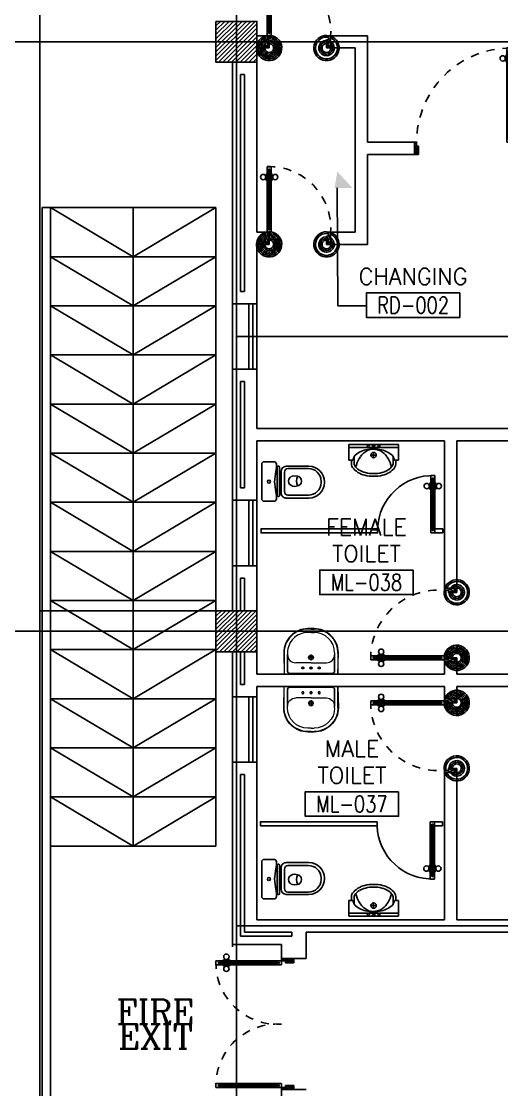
# Model space of a CAD drawing. Extents: x 417819.9 to 417911.9, y 43448 to 43539.2.
# Drawn here: x 417828.83 to 417834.69, y 43505.69 to 43518.74 of the extents above; entities that cross this region are included whole.
import ezdxf
from ezdxf.enums import TextEntityAlignment as Align

# ---------------------------------------------------------------- set-up
doc = ezdxf.new("R2010")
doc.units = 0
doc.header["$MEASUREMENT"] = 0
doc.header["$PDMODE"] = 3
doc.header["$PDSIZE"] = 0.1
doc.linetypes.add('DASHED', pattern=[0.75, 0.5, -0.25])
doc.linetypes.add('HIDDEN', pattern=[0.375, 0.25, -0.125])
doc.layers.get('0').update_dxf_attribs({"color": 11, "linetype": 'CONTINUOUS'})
doc.layers.get('DEFPOINTS').update_dxf_attribs({"color": 11, "linetype": 'CONTINUOUS'})
for name, color, linetype in [('COL', 11, 'CONTINUOUS'), ('DOOR', 11, 'CONTINUOUS'), ('FIX', 11, 'CONTINUOUS'), ('RM-BOX', 11, 'CONTINUOUS'), ('RM-NAME', 11, 'CONTINUOUS'), ('RM-NO', 11, 'CONTINUOUS'), ('SUNI-FUR', 11, 'CONTINUOUS'), ('WALL', 11, 'CONTINUOUS')]:
    doc.layers.add(name, color=color, linetype=linetype)
doc.styles.add('ROMANC', font='romanc', dxfattribs={"height": 0.1})
doc.styles.add('ROMANS', font='ROMANS.shx', dxfattribs={"width": 0.6})
doc.dimstyles.new('STANDARD in', dxfattribs={"dimtxt": 0.2, "dimasz": 0.1, "dimexe": 0.07, "dimexo": 0.05, "dimgap": 0.1, "dimtad": 1, "dimdec": 0, "dimlfac": 1000, "dimzin": 0, "dimdsep": 46, "dimtxsty": 'ROMANS', "dimblk": 'ARCHTICK', "dimcen": 0.05, "dimdle": 0.05, "dimclrd": 7, "dimclre": 7, "dimclrt": 2, "dimadec": 0, "dimazin": 0, "dimtfac": 1, "dimtdec": 0, "dimtmove": 2, "dimatfit": 3, "dimldrblk": 'ARCHTICK', "dimfxl": 0, "dimtolj": 1, "dimtzin": 0, "dimarcsym": 0})

# ---------------------------------------------------------------- blocks, each defined once
blk = doc.blocks.new('_ARCHTICK')
at = {"color": 0, "linetype": 'ByBlock', "const_width": 0.15}
blk.add_lwpolyline([(-0.5, -0.5), (0.5, 0.5)], dxfattribs=at)
blk = doc.blocks.new('*D191')
at = {"layer": 'DEFPOINTS', "color": 0}
for p in [(417821.305, 43525.944), (417831.207, 43525.944), (417831.207, 43466.624)]:
    blk.add_point(p, dxfattribs=at)
at = {"layer": 'RM-NAME', "color": 7, "lineweight": -2}
for p, q in [((417831.157, 43525.944), (417821.235, 43525.944)), ((417821.305, 43466.574), (417821.305, 43525.994)), ((417831.157, 43466.624), (417821.235, 43466.624))]:
    blk.add_line(p, q, dxfattribs=at)
at = {"layer": 'RM-NAME', "color": 7, "lineweight": -2, "xscale": 0.1, "yscale": 0.1, "zscale": 0.1}
for p, rotation in [((417821.305, 43525.944), 90), ((417821.305, 43466.624), 270)]:
    blk.add_blockref('_ARCHTICK', p, dxfattribs=dict(at, rotation=rotation))
at = {"layer": 'RM-NAME', "color": 2, "insert": (417821.105, 43496.284), "char_height": 0.2, "attachment_point": 5, "rotation": 90, "style": 'ROMANS'}
blk.add_mtext('\\A1;59320', dxfattribs=at)
blk = doc.blocks.new('A$C5C1537D1')
at = {"layer": 'DOOR', "color": 0, "linetype": 'ByBlock'}
for p, q in [((25, 900), (25, 950)), ((75, 950), (25, 950)), ((25, 950), (75, 950)), ((42, 900), (42, 920)), ((42, 920), (58, 920)), ((58, 900), (58, 920)), ((75, 900), (75, 950)), ((1525, 900), (1525, 950)), ((1525, 950), (1575, 950)), ((1575, 950), (1525, 950)), ((1542, 900), (1542, 920)), ((1558, 920), (1542, 920)), ((1558, 900), (1558, 920)), ((1575, 900), (1575, 950)), ((25, 900), (42, 900)), ((58, 900), (75, 900)), ((1509, 855), (1509, 790)), ((1518, 855), (1509, 855)), ((1518, 790), (1509, 790)), ((1518, 778), (1518, 868)), ((1525, 868), (1518, 868)), ((1518, 855), (1518, 790)), ((1542, 900), (1525, 900)), ((1575, 900), (1558, 900)), ((1575, 868), (1582, 868)), ((1582, 778), (1582, 868)), ((1582, 855), (1582, 790)), ((1582, 855), (1591, 855)), ((1582, 790), (1591, 790)), ((1591, 855), (1591, 790)), ((1525, 778), (1518, 778)), ((1575, 778), (1582, 778)), ((0, 150), (25, 150)), ((0, 0), (0, 150)), ((25, 200), (25, 150)), ((42, 200), (25, 200)), ((25, 150), (25, 100)), ((75, 150), (25, 150)), ((42, 180), (42, 200)), ((58, 180), (42, 180)), ((58, 200), (58, 180)), ((75, 200), (58, 200)), ((75, 150), (75, 200)), ((1525, 150), (1525, 200)), ((1525, 200), (1542, 200)), ((1525, 150), (1575, 150)), ((1542, 200), (1542, 180)), ((1542, 180), (1558, 180)), ((1558, 180), (1558, 200)), ((1558, 200), (1575, 200)), ((1575, 200), (1575, 150)), ((1575, 150), (1575, 100)), ((1600, 150), (1575, 150)), ((1600, 0), (1600, 150)), ((50, 0), (0, 0)), ((25, 100), (50, 100)), ((50, 100), (50, 0)), ((1575, 100), (1550, 100)), ((1550, 100), (1550, 0)), ((1550, 0), (1600, 0))]:
    blk.add_line(p, q, dxfattribs=at)
at = {"layer": 'DOOR', "linetype": 'ByBlock'}
for p, q in [((25, 200), (25, 900)), ((42, 200), (42, 900)), ((58, 200), (58, 900)), ((75, 900), (75, 200)), ((1525, 900), (1525, 200)), ((1542, 200), (1542, 900)), ((1558, 200), (1558, 900)), ((1575, 200), (1575, 900))]:
    blk.add_line(p, q, dxfattribs=at)
at = {"layer": 'DOOR', "color": 9, "linetype": 'ByBlock'}
for p, q in [((50, 0), (0, 114)), ((50, 0), (0, 40)), ((50, 0), (37, 100)), ((1550, 0), (1600, 114)), ((1550, 0), (1563, 100)), ((1550, 0), (1600, 40))]:
    blk.add_line(p, q, dxfattribs=at)
at = {"layer": 'DOOR', "color": 0, "linetype": 'ByBlock'}
for centre in [(1476, 823), (1624, 823)]:
    blk.add_circle(centre, 32.4, dxfattribs=at)
at = {"layer": 'DOOR', "linetype": 'HIDDEN', "ltscale": 0.5}
for centre, start, end in [((50, 199), 356.2751, 91.9062), ((1550, 199), 88.0938, 183.7249)]:
    blk.add_arc(centre, 752, start, end, dxfattribs=at)
at = {"layer": 'DOOR', "color": 9, "linetype": 'ByBlock'}
for centre, radius, start, end in [((50, 0), 154, 103.7142, 108.8947), ((50, 0), 134, 100.72, 111.8402), ((1550, 0), 134, 68.1598, 79.28), ((1550, 0), 154, 71.1053, 76.2858), ((50, 0), 114, 102.6226, 115.9162), ((50, 0), 94.4, 90, 121.9818), ((50, 0), 74.4, 90, 132.2236), ((50, 0), 54.4, 90, 156.7926), ((50, 0), 34.4, 90, 180), ((50, 0), 14.4, 90, 180), ((1550, 0), 94.4, 58.0182, 90), ((1550, 0), 74.4, 47.7764, 90), ((1550, 0), 54.4, 23.2074, 90), ((1550, 0), 34.4, 0, 90), ((1550, 0), 14.4, 0, 90), ((1550, 0), 114, 64.0838, 77.3774)]:
    blk.add_arc(centre, radius, start, end, dxfattribs=at)
at = {"layer": 'WALL', "linetype": 'ByBlock'}
for p, q in [((0, 150), (0, 0)), ((1600, 150), (1600, 0))]:
    blk.add_line(p, q, dxfattribs=at)
blk = doc.blocks.new('*X107')
at = {"color": 0}
for p, q in [((24139, 55110), (24630, 55601)), ((24139, 55164), (24577, 55601)), ((24139, 55217), (24524, 55601)), ((24139, 55270), (24471, 55601)), ((24139, 55323), (24418, 55601)), ((24139, 55376), (24365, 55601)), ((24139, 55429), (24312, 55601)), ((24139, 55482), (24258, 55601)), ((24139, 55535), (24205, 55601)), ((24139, 55588), (24152, 55601)), ((24183, 55101), (24639, 55557)), ((24236, 55101), (24639, 55504)), ((24289, 55101), (24639, 55451)), ((24342, 55101), (24639, 55398)), ((24395, 55101), (24639, 55345)), ((24448, 55101), (24639, 55292)), ((24501, 55101), (24639, 55239)), ((24554, 55101), (24639, 55186)), ((24607, 55101), (24639, 55133))]:
    blk.add_line(p, q, dxfattribs=at)
blk = doc.blocks.new('COL50')
at = {"layer": 'COL'}
blk.add_lwpolyline([(-250, 250), (-250, -250), (250, -250), (250, 250)], close=True, dxfattribs=at)
blk = doc.blocks.new('DOOR100')
at = {"layer": 'DOOR', "color": 7, "linetype": 'ByBlock'}
for p, q in [((-91, 1205), (-91, 1140)), ((-82, 1205), (-91, 1205)), ((-82, 1128), (-82, 1218)), ((-75, 1218), (-82, 1218)), ((-82, 1205), (-82, 1140)), ((-75, 1250), (-75, 1300)), ((-75, 1300), (-25, 1300)), ((-25, 1300), (-75, 1300)), ((-58, 1250), (-75, 1250)), ((-58, 1250), (-58, 1270)), ((-42, 1270), (-58, 1270)), ((-42, 1250), (-42, 1270)), ((-25, 1250), (-42, 1250)), ((-25, 1250), (-25, 1300)), ((-25, 1218), (-18, 1218)), ((-18, 1128), (-18, 1218)), ((-18, 1205), (-18, 1140)), ((-18, 1205), (-9, 1205)), ((-9, 1205), (-9, 1140)), ((-82, 1140), (-91, 1140)), ((-75, 1128), (-82, 1128)), ((-25, 1128), (-18, 1128)), ((-18, 1140), (-9, 1140)), ((-1200, 0), (-1200, 150)), ((-1200, 150), (-1175, 150)), ((-1200, 150), (-1200, 0)), ((-1175, 150), (-1175, 100)), ((-75, 200), (-58, 200)), ((-75, 150), (-75, 200)), ((-75, 150), (-25, 150)), ((-58, 200), (-58, 180)), ((-58, 180), (-42, 180)), ((-42, 200), (-25, 200)), ((-42, 180), (-42, 200)), ((-25, 200), (-25, 150)), ((0, 150), (-25, 150)), ((-25, 150), (-25, 100)), ((0, 0), (0, 150)), ((0, 150), (0, 0)), ((-1150, 0), (-1200, 114)), ((-1150, 0), (-1200, 40)), ((-1150, 0), (-1200, 0)), ((-1175, 100), (-1150, 100)), ((-1150, 0), (-1163, 100)), ((-1150, 100), (-1150, 0)), ((-50, 0), (0, 114)), ((-50, 100), (-50, 0)), ((-50, 0), (-37, 100)), ((-25, 100), (-50, 100)), ((-50, 0), (0, 40)), ((-50, 0), (0, 0))]:
    blk.add_line(p, q, dxfattribs=at)
at = {"layer": 'DOOR', "linetype": 'ByBlock'}
for p, q in [((-75, 1250), (-75, 200)), ((-58, 200), (-58, 1250)), ((-42, 200), (-42, 1250)), ((-25, 200), (-25, 1250))]:
    blk.add_line(p, q, dxfattribs=at)
at = {"layer": 'DOOR', "color": 7, "linetype": 'ByBlock'}
for centre in [(-124, 1173), (24, 1173)]:
    blk.add_circle(centre, 32.4, dxfattribs=at)
at = {"layer": 'DOOR', "linetype": 'HIDDEN', "ltscale": 0.5}
blk.add_arc((-25, 150), 1150, 90, 180, dxfattribs=at)
at = {"layer": 'DOOR', "color": 7, "linetype": 'ByBlock'}
for centre, radius, start, end in [((-1150, 0), 154, 103.7142, 108.8947), ((-1150, 0), 134, 100.72, 111.8402), ((-50, 0), 134, 68.1598, 79.28), ((-50, 0), 154, 71.1053, 76.2858), ((-1150, 0), 94.4, 90, 121.9818), ((-1150, 0), 74.4, 90, 132.2236), ((-1150, 0), 54.4, 90, 156.7926), ((-1150, 0), 34.4, 90, 180), ((-1150, 0), 14.4, 90, 180), ((-50, 0), 94.4, 58.0182, 90), ((-50, 0), 74.4, 47.7764, 90), ((-50, 0), 54.4, 23.2074, 90), ((-50, 0), 34.4, 0, 90), ((-50, 0), 14.4, 0, 90), ((-50, 0), 114, 64.0838, 77.3774)]:
    blk.add_arc(centre, radius, start, end, dxfattribs=at)
blk = doc.blocks.new('A$C49F1192B')
at = {"layer": 'DOOR', "color": 0, "linetype": 'ByBlock', "xscale": -1, "rotation": 270}
blk.add_blockref('DOOR100', (0, 1200), dxfattribs=at)
blk = doc.blocks.new('A$C09EF76E8')
at = {"layer": 'DOOR', "color": 0, "linetype": 'ByBlock'}
for p, q in [((777, 950), (727, 950)), ((727, 950), (777, 950)), ((727, 900), (727, 950)), ((760, 920), (744, 920)), ((744, 900), (744, 920)), ((760, 900), (760, 920)), ((777, 900), (777, 950)), ((719, 855), (710, 855)), ((710, 855), (710, 790)), ((719, 790), (710, 790)), ((727, 868), (719, 868)), ((719, 778), (719, 868)), ((719, 855), (719, 790)), ((744, 900), (727, 900)), ((777, 900), (760, 900)), ((777, 868), (784, 868)), ((784, 778), (784, 868)), ((784, 855), (793, 855)), ((784, 855), (784, 790)), ((784, 790), (793, 790)), ((793, 855), (793, 790)), ((727, 778), (719, 778)), ((777, 778), (784, 778)), ((2, 0), (2, 150)), ((2, 150), (27, 150)), ((2, 150), (2, 0)), ((27, 150), (27, 100)), ((727, 150), (727, 200)), ((727, 200), (744, 200)), ((727, 150), (777, 150)), ((744, 200), (744, 180)), ((744, 180), (760, 180)), ((760, 180), (760, 200)), ((760, 200), (777, 200)), ((777, 200), (777, 150)), ((777, 150), (777, 100)), ((802, 150), (777, 150)), ((802, 150), (802, 0)), ((27, 100), (52, 100)), ((52, 100), (52, 0)), ((777, 100), (752, 100)), ((752, 100), (752, 0)), ((52, 0), (2, 0)), ((752, 0), (802, 0))]:
    blk.add_line(p, q, dxfattribs=at)
at = {"layer": 'DOOR', "linetype": 'ByBlock'}
for p, q in [((727, 900), (727, 200)), ((744, 200), (744, 900)), ((760, 200), (760, 900)), ((777, 200), (777, 900)), ((802, 0), (802, 150))]:
    blk.add_line(p, q, dxfattribs=at)
at = {"layer": 'DOOR', "color": 9, "linetype": 'ByBlock'}
for p, q in [((52, 0), (2, 114)), ((52, 0), (2, 40)), ((52, 0), (38, 100)), ((752, 0), (802, 114)), ((752, 0), (765, 100)), ((752, 0), (802, 40))]:
    blk.add_line(p, q, dxfattribs=at)
at = {"layer": 'DOOR', "color": 0, "linetype": 'ByBlock'}
for centre in [(678, 823), (825, 823)]:
    blk.add_circle(centre, 32.4, dxfattribs=at)
at = {"layer": 'DOOR', "linetype": 'HIDDEN', "ltscale": 0.5}
blk.add_arc((752, 199), 752, 88.0938, 183.7249, dxfattribs=at)
at = {"layer": 'DOOR', "color": 9, "linetype": 'ByBlock'}
for centre, radius, start, end in [((52, 0), 154, 103.7142, 108.8947), ((52, 0), 134, 100.72, 111.8402), ((752, 0), 134, 68.1598, 79.28), ((752, 0), 154, 71.1053, 76.2858), ((52, 0), 94.4, 90, 121.9818), ((52, 0), 74.4, 90, 132.2236), ((52, 0), 54.4, 90, 156.7926), ((52, 0), 34.4, 90, 180), ((52, 0), 14.4, 90, 180), ((752, 0), 94.4, 58.0182, 90), ((752, 0), 74.4, 47.7764, 90), ((752, 0), 54.4, 23.2074, 90), ((752, 0), 34.4, 0, 90), ((752, 0), 14.4, 0, 90), ((752, 0), 114, 64.0838, 77.3774)]:
    blk.add_arc(centre, radius, start, end, dxfattribs=at)
blk = doc.blocks.new('*X108')
at = {"color": 0}
for p, q in [((24139, 62323), (24617, 62801)), ((24139, 62376), (24564, 62801)), ((24139, 62429), (24511, 62801)), ((24139, 62482), (24458, 62801)), ((24139, 62535), (24405, 62801)), ((24139, 62588), (24352, 62801)), ((24139, 62641), (24299, 62801)), ((24139, 62694), (24246, 62801)), ((24139, 62747), (24193, 62801)), ((24170, 62301), (24639, 62770)), ((24223, 62301), (24639, 62717)), ((24276, 62301), (24639, 62664)), ((24329, 62301), (24639, 62611)), ((24382, 62301), (24639, 62558)), ((24435, 62301), (24639, 62505)), ((24488, 62301), (24639, 62452)), ((24541, 62301), (24639, 62399)), ((24595, 62301), (24639, 62346))]:
    blk.add_line(p, q, dxfattribs=at)
blk = doc.blocks.new('RM1')
at = {"layer": 'RM-BOX'}
blk.add_lwpolyline([(570, -200), (-570, -200), (-570, -500), (570, -500)], close=True, dxfattribs=at)
at = {"layer": 'RM-NAME', "style": 'ROMANS'}
for tag, p in [('ROOMNAME1', (0, 324)), ('ROOMNAME2', (0, 0))]:
    blk.add_attdef(tag, text='', height=200, dxfattribs=at).set_placement(p, align=Align.MIDDLE)
at = {"layer": 'RM-NO', "style": 'ROMANS', "width": 0.8}
blk.add_attdef('ROOMNO', text='', height=200, dxfattribs=at).set_placement((0, -350), align=Align.MIDDLE)
blk = doc.blocks.new('DOOR90')
at = {"layer": 'DOOR', "color": 7, "linetype": 'ByBlock'}
for p, q in [((-150, 0), (0, 0)), ((-150, 0), (-150, -25)), ((0, -50), (-114, 0)), ((0, -50), (-40, 0)), ((0, -50), (0, 0)), ((-1000, -25), (-1050, -25)), ((-1050, -75), (-1050, -25)), ((-1050, -25), (-1050, -75)), ((-1000, -75), (-1050, -75)), ((-1000, -42), (-1020, -42)), ((-1020, -42), (-1020, -58)), ((-1000, -58), (-1020, -58)), ((-1000, -25), (-1000, -42)), ((-1000, -58), (-1000, -75)), ((-878, -18), (-968, -18)), ((-968, -25), (-968, -18)), ((-968, -75), (-968, -82)), ((-878, -82), (-968, -82)), ((-955, -9), (-890, -9)), ((-955, -18), (-955, -9)), ((-955, -18), (-890, -18)), ((-955, -82), (-890, -82)), ((-955, -82), (-955, -91)), ((-955, -91), (-890, -91)), ((-890, -18), (-890, -9)), ((-890, -82), (-890, -91)), ((-878, -25), (-878, -18)), ((-878, -75), (-878, -82)), ((-200, -25), (-150, -25)), ((-200, -42), (-200, -25)), ((-180, -42), (-200, -42)), ((-200, -58), (-180, -58)), ((-200, -75), (-200, -58)), ((-150, -75), (-200, -75)), ((-180, -58), (-180, -42)), ((-150, -25), (-100, -25)), ((-150, -75), (-150, -25)), ((-100, -25), (-100, -50)), ((0, -50), (-100, -37)), ((-100, -50), (0, -50)), ((-150, -875), (-100, -875)), ((-150, -900), (-150, -875)), ((-150, -900), (0, -900)), ((0, -900), (-150, -900)), ((0, -850), (-114, -900)), ((-100, -875), (-100, -850)), ((0, -850), (-100, -863)), ((-100, -850), (0, -850)), ((0, -850), (-40, -900)), ((0, -850), (0, -900))]:
    blk.add_line(p, q, dxfattribs=at)
at = {"layer": 'DOOR', "linetype": 'ByBlock'}
for p, q in [((-200, -25), (-1000, -25)), ((-200, -42), (-1000, -42)), ((-200, -58), (-1000, -58)), ((-1000, -75), (-200, -75))]:
    blk.add_line(p, q, dxfattribs=at)
at = {"layer": 'DOOR', "color": 7, "linetype": 'ByBlock'}
for centre in [(-923, 24), (-923, -124)]:
    blk.add_circle(centre, 32.4, dxfattribs=at)
for centre, radius, start, end in [((0, -50), 154, 161.1053, 166.2858), ((0, -50), 94.4, 148.0182, 180), ((0, -50), 134, 158.1598, 169.28), ((0, -50), 114, 154.0838, 167.3774), ((0, -50), 74.4, 137.7764, 180), ((0, -50), 54.4, 113.2074, 180), ((0, -50), 34.4, 90, 180), ((0, -50), 14.4, 90, 180), ((0, -850), 154, 193.7142, 198.8947), ((0, -850), 134, 190.72, 201.8402), ((0, -850), 94.4, 180, 211.9818), ((0, -850), 74.4, 180, 222.2236), ((0, -850), 54.4, 180, 246.7926), ((0, -850), 34.4, 180, 270), ((0, -850), 14.4, 180, 270)]:
    blk.add_arc(centre, radius, start, end, dxfattribs=at)
at = {"layer": 'DOOR', "linetype": 'HIDDEN', "ltscale": 0.5}
blk.add_arc((-222, -50), 828, 178.2701, 275.003, dxfattribs=at)
blk = doc.blocks.new('2')
at = {"layer": 'SUNI-FUR', "linetype": 'Continuous'}
for p, q in [((0.016, 0.724), (-0.003, 0.724)), ((0.014, 0.765), (0.004, 0.765)), ((-0.185, 0.576), (-0.185, 0.3)), ((-0.159, 0.57), (-0.159, 0.32)), ((0.168, 0.32), (0.168, 0.57)), ((0.203, 0.3), (0.203, 0.576)), ((-0.065, 0.438), (-0.07, 0.406)), ((-0.07, 0.406), (-0.065, 0.375)), ((-0.005, 0.487), (-0.029, 0.481)), ((0.019, 0.481), (-0.005, 0.487)), ((0.06, 0.406), (0.055, 0.438)), ((0.057, 0.377), (0.06, 0.406)), ((-0.113, 0.279), (0.008, 0.279)), ((-0.029, 0.331), (-0.005, 0.326)), ((-0.005, 0.326), (0.019, 0.331)), ((0.001, 0.279), (0.123, 0.279)), ((0.008, 0.279), (0.001, 0.279)), ((-0.241, 0.03), (-0.241, 0.15)), ((-0.211, 0.18), (-0.17, 0.18)), ((-0.186, 0.199), (-0.186, 0.208)), ((-0.176, 0.218), (0.172, 0.218)), ((0.172, 0.189), (-0.176, 0.189)), ((-0.122, 0.237), (0.009, 0.237)), ((0.009, 0.237), (0.14, 0.237)), ((0.174, 0.18), (0.211, 0.18)), ((0.174, 0.18), (0.174, 0.18)), ((0.182, 0.208), (0.182, 0.199)), ((0.241, 0.15), (0.241, 0.03)), ((0.211, 0), (-0.211, 0))]:
    blk.add_line(p, q, dxfattribs=at)
blk.add_circle((0.002, 0.087), 0.0184, dxfattribs=at)
for centre, radius, start, end in [((0.004, 0.576), 0.189, 90, 180), ((-0.005, 0.57), 0.154, 90, 180), ((0.014, 0.576), 0.189, 0, 90), ((0.014, 0.57), 0.154, 0, 90), ((0.013, 0.412), 0.082, 141.0758, 161.504), ((-0.007, 0.537), 0.112, 239.4234, 302.9162), ((0.002, 0.421), 0.0682, 117.1532, 141.0758), ((-0.012, 0.421), 0.0682, 38.9242, 62.8468), ((-0.023, 0.412), 0.082, 18.496, 38.9242), ((-0.122, 0.3), 0.063, 180, 270), ((-0.116, 0.322), 0.0432, 183.5129, 273.5129), ((0.013, 0.401), 0.082, 198.496, 218.9242), ((0.002, 0.392), 0.0682, 218.9242, 242.8468), ((-0.012, 0.392), 0.0682, 297.1532, 321.0758), ((-0.029, 0.406), 0.0901, 321.0758, 341.504), ((0.125, 0.322), 0.0432, 266.4871, 356.4871), ((0.14, 0.3), 0.063, 270, 0), ((-0.211, 0.15), 0.03, 90, 180), ((-0.176, 0.208), 0.01, 90, 180), ((-0.176, 0.199), 0.01, 180, 270), ((-0.201, -0.252), 0.433, 79.7535, 85.8109), ((0.075, 1.126), 0.973, 258.1938, 265.7347), ((-0.07, 1.126), 0.973, 274.2653, 281.8062), ((0.206, -0.252), 0.433, 94.1891, 100.2465), ((0.172, 0.208), 0.01, 0, 90), ((0.172, 0.199), 0.01, 270, 0), ((0.211, 0.15), 0.03, 0, 90), ((-0.211, 0.03), 0.03, 180, 270), ((0.211, 0.03), 0.03, 270, 0)]:
    blk.add_arc(centre, radius, start, end, dxfattribs=at)
blk = doc.blocks.new('3')
at = {"layer": 'SUNI-FUR', "linetype": 'Continuous'}
for p, q in [((-0.304, 0), (-0.304, -0.192)), ((0.304, 0), (-0.304, 0)), ((0.304, -0.192), (0.304, 0)), ((0.304, -0.039), (-0.304, -0.039)), ((0.032, -0.13), (-0.032, -0.13)), ((0.016, -0.021), (-0.015, -0.021)), ((0, -0.005), (0, -0.037)), ((0, -0.098), (0, -0.162)), ((-0.304, -0.192), (-0.254, -0.192)), ((-0.271, -0.228), (-0.271, -0.192)), ((-0.254, -0.192), (-0.239, -0.15)), ((-0.239, -0.228), (-0.239, -0.15)), ((0.239, -0.15), (0.254, -0.192)), ((0.239, -0.15), (0.239, -0.228)), ((0.254, -0.192), (0.304, -0.192)), ((0.271, -0.192), (0.271, -0.228))]:
    blk.add_line(p, q, dxfattribs=at)
for centre, radius in [((-0.065, -0.021), 0.0124), ((0, -0.13), 0.0325), ((0, -0.021), 0.0155), ((0.065, -0.021), 0.0124)]:
    blk.add_circle(centre, radius, dxfattribs=at)
for centre, radius, start, end in [((-0.085, -0.267), 0.193, 117.0377, 142.6695), ((-0.028, -0.365), 0.307, 103.0865, 118.1878), ((0.054, -0.312), 0.27, 118.7422, 143.0578), ((-0.008, -0.528), 0.47, 89.0532, 100.9895), ((-0.012, -0.189), 0.13, 84.8536, 119.4454), ((0, -0.527), 0.469, 78.0637, 90), ((0.003, -0.228), 0.168, 61.4441, 91.1678), ((-0.04, -0.297), 0.25, 35.9608, 60.2764), ((0.034, -0.367), 0.306, 62.9623, 78.0637), ((0.085, -0.267), 0.193, 37.3305, 62.9623), ((-0.191, -0.235), 0.0807, 174.5539, 214.673), ((-0.187, -0.234), 0.0525, 173.0893, 213.2084), ((0.204, -0.373), 0.433, 163.2739, 167.375), ((0.104, -0.343), 0.328, 144.0392, 163.2739), ((-0.104, -0.343), 0.328, 16.7261, 35.9608), ((-0.204, -0.373), 0.433, 12.7359, 16.7261), ((0.171, -0.228), 0.068, 325.327, 0), ((0.171, -0.228), 0.101, 325.327, 0), ((-0.083, -0.16), 0.212, 214.673, 239.0867), ((-0.083, -0.16), 0.18, 214.673, 239.0867), ((-0.035, -0.081), 0.305, 239.0867, 256.0699), ((-0.035, -0.081), 0.272, 239.0867, 256.0699), ((0, 0.062), 0.452, 256.0699, 270), ((0, 0.062), 0.419, 256.0699, 270), ((0, 0.062), 0.419, 270, 283.9301), ((0, 0.062), 0.452, 270, 283.9301), ((0.035, -0.081), 0.272, 283.9301, 300.9133), ((0.035, -0.081), 0.305, 283.9301, 300.9133), ((0.089, -0.171), 0.167, 300.9133, 325.327), ((0.089, -0.171), 0.2, 300.9133, 325.327)]:
    blk.add_arc(centre, radius, start, end, dxfattribs=at)
blk = doc.blocks.new('LAV-003')
at = {"layer": 'FIX', "linetype": 'ByBlock'}
blk.add_line((-328, -25), (328, -25), dxfattribs=at)
at = {"layer": 'FIX', "linetype": 'Continuous', "lineweight": 20}
for p, q in [((-328, -285), (-328, -25)), ((328, -285), (328, -25)), ((0, -165), (-187, -165)), ((0, -165), (187, -165)), ((-288, -285), (-288, -265)), ((287, -285), (287, -265)), ((0, -535), (-38, -535)), ((0, -575), (-38, -575)), ((0, -535), (38, -535)), ((0, -575), (38, -575))]:
    blk.add_line(p, q, dxfattribs=at)
at = {"layer": 'FIX', "linetype": 'ByBlock', "ltscale": 0.3}
for p, q in [((-288, -265), (-288, -60)), ((0, -35), (-262, -35)), ((0, -35), (262, -35)), ((287, -265), (287, -60))]:
    blk.add_line(p, q, dxfattribs=at)
at = {"layer": 'FIX', "lineweight": 20}
for p, q in [((-16, -101), (15, -101)), ((0, -85), (0, -116))]:
    blk.add_line(p, q, dxfattribs=at)
at = {"layer": 'FIX', "linetype": 'DASHED', "lineweight": 20, "ltscale": 0.04}
for p, q in [((-36, -230), (37, -230)), ((0, -194), (0, -266))]:
    blk.add_line(p, q, dxfattribs=at)
at = {"layer": 'FIX', "linetype": 'Continuous', "lineweight": 20}
blk.add_lwpolyline([(295, -25), (0, -25), (-328, -25), (-334, -285, 0.414214), (-38, -582), (0, -582), (38, -582, 0.414214), (334, -285), (328, -25), (0, -25)], format="xyb", dxfattribs=at)
at = {"layer": 'FIX', "linetype": 'HIDDEN', "lineweight": 20, "ltscale": 0.05}
for centre in [(-100, -101), (100, -101)]:
    blk.add_circle(centre, 12.4, dxfattribs=at)
at = {"layer": 'FIX', "lineweight": 20}
for centre, radius in [((0, -101), 15.5), ((0, -230), 29.5), ((0, -230), 22.5)]:
    blk.add_circle(centre, radius, dxfattribs=at)
at = {"layer": 'FIX', "linetype": 'ByBlock', "ltscale": 0.3}
for centre, start, end in [((-262, -60), 90, 180), ((262, -60), 0, 90)]:
    blk.add_arc(centre, 25, start, end, dxfattribs=at)
at = {"layer": 'FIX', "linetype": 'Continuous', "lineweight": 20}
for centre, radius, start, end in [((-187, -265), 100, 90, 180), ((187, -265), 100, 0, 90), ((-38, -285), 290, 180, 270), ((-38, -285), 250, 180, 270), ((38, -285), 290, 270, 0), ((38, -285), 250, 270, 0)]:
    blk.add_arc(centre, radius, start, end, dxfattribs=at)

msp = doc.modelspace()

# ---------------------------------------------------------------- linework, layer by layer
at = {"layer": 'RM-NAME'}
for p, q in [((417829.0566, 43460.01), (417829.0566, 43538.4875)), ((417831.4566, 43460.01), (417831.4566, 43538.4875)), ((417820.6052, 43518.4943), (417889.6966, 43518.4943)), ((417831.8066, 43518.5693), (417831.7066, 43518.5693)), ((417831.8066, 43518.5693), (417831.8066, 43518.4193)), ((417832.6066, 43518.5693), (417832.6066, 43518.4193)), ((417833.0566, 43518.5693), (417832.6066, 43518.5693)), ((417833.0566, 43517.2693), (417833.0566, 43518.5693)), ((417831.8066, 43518.4193), (417831.7066, 43518.4193)), ((417832.9066, 43518.4193), (417832.6066, 43518.4193)), ((417832.9066, 43516.1693), (417832.9066, 43518.4193)), ((417831.4066, 43518.2443), (417831.4066, 43515.2943)), ((417831.7066, 43518.2443), (417831.7066, 43516.1693)), ((417831.5066, 43518.0943), (417831.5566, 43518.0943)), ((417831.5066, 43518.0943), (417831.5066, 43515.4443)), ((417831.5566, 43518.0943), (417831.5566, 43515.4443)), ((417833.6316, 43517.2693), (417833.0566, 43517.2693)), ((417833.6316, 43517.2693), (417833.6316, 43517.1193)), ((417833.6316, 43517.1193), (417833.0566, 43517.1193)), ((417833.0566, 43516.0193), (417833.0566, 43517.1193)), ((417832.6882, 43516.7101), (417832.6932, 43515.2703)), ((417829.0857, 43507.4693), (417829.0857, 43516.4693)), ((417829.1857, 43516.4693), (417829.0857, 43516.4693)), ((417829.1857, 43507.4693), (417829.1857, 43516.4693)), ((417829.1866, 43516.4693), (417831.2066, 43516.4693)), ((417830.1966, 43515.8693), (417829.1866, 43516.4693)), ((417830.1966, 43508.6693), (417830.1966, 43516.4693)), ((417831.2066, 43516.4693), (417830.1966, 43515.8693)), ((417831.2066, 43508.6693), (417831.2066, 43516.4693)), ((417831.8066, 43516.1693), (417831.7066, 43516.1693)), ((417831.8066, 43516.1693), (417831.8066, 43516.0193)), ((417832.6066, 43516.1693), (417832.6066, 43516.0193)), ((417832.9066, 43516.1693), (417832.6066, 43516.1693)), ((417831.7066, 43516.0193), (417831.7066, 43515.2943)), ((417831.8066, 43516.0193), (417831.7066, 43516.0193)), ((417833.0566, 43516.0193), (417832.6066, 43516.0193)), ((417829.1866, 43515.8693), (417831.2066, 43515.8693)), ((417830.1966, 43515.2693), (417829.1866, 43515.8693)), ((417831.2066, 43515.8693), (417830.1966, 43515.2693)), ((417831.5066, 43515.4443), (417831.5566, 43515.4443)), ((417829.1866, 43515.2693), (417831.2066, 43515.2693)), ((417830.1966, 43514.6693), (417829.1866, 43515.2693)), ((417831.2066, 43515.2693), (417830.1966, 43514.6693)), ((417831.4066, 43514.4943), (417831.4066, 43515.2943)), ((417831.4066, 43515.2943), (417831.7066, 43515.2943)), ((417831.6066, 43514.4943), (417831.6066, 43515.2943)), ((417831.6566, 43514.4943), (417831.6566, 43515.2943)), ((417831.7066, 43514.4943), (417831.7066, 43515.2943)), ((417832.6932, 43515.2703), (417833.0443, 43515.2703)), ((417831.4566, 43514.8943), (417889.6966, 43514.8943)), ((417829.1866, 43514.6693), (417831.2066, 43514.6693)), ((417830.1966, 43514.0693), (417829.1866, 43514.6693)), ((417831.2066, 43514.6693), (417830.1966, 43514.0693)), ((417831.4066, 43514.4943), (417831.7066, 43514.4943)), ((417831.4066, 43512.8943), (417831.4066, 43514.4943)), ((417831.7066, 43513.7693), (417831.7066, 43514.4943)), ((417831.5066, 43514.3443), (417831.5566, 43514.3443)), ((417831.5066, 43513.0443), (417831.5066, 43514.3443)), ((417831.5566, 43513.0443), (417831.5566, 43514.3443)), ((417829.1866, 43514.0693), (417831.2066, 43514.0693)), ((417830.1966, 43513.4693), (417829.1866, 43514.0693)), ((417831.2066, 43514.0693), (417830.1966, 43513.4693)), ((417838.9066, 43513.7693), (417831.7066, 43513.7693)), ((417831.7066, 43512.8943), (417831.7066, 43513.6193)), ((417833.9966, 43513.6193), (417831.7066, 43513.6193)), ((417833.9966, 43513.6193), (417833.9966, 43511.8193)), ((417834.1466, 43513.6193), (417834.1466, 43511.8193)), ((417838.7566, 43513.6193), (417834.1466, 43513.6193)), ((417829.1866, 43513.4693), (417831.2066, 43513.4693)), ((417830.1966, 43512.8693), (417829.1866, 43513.4693)), ((417831.2066, 43513.4693), (417830.1966, 43512.8693)), ((417833.8294, 43513.1451), (417833.8294, 43513.1951)), ((417833.8294, 43513.1951), (417833.8794, 43513.1951)), ((417833.8794, 43513.1951), (417833.8294, 43513.1951)), ((417833.8294, 43513.1451), (417833.8294, 43512.5451)), ((417833.8464, 43513.1451), (417833.8294, 43513.1451)), ((417833.8464, 43513.1451), (417833.8464, 43513.1651)), ((417833.8624, 43513.1651), (417833.8464, 43513.1651)), ((417833.8464, 43512.5451), (417833.8464, 43513.1451)), ((417833.8624, 43513.1451), (417833.8624, 43513.1651)), ((417833.8624, 43512.5451), (417833.8624, 43513.1451)), ((417833.8794, 43513.1451), (417833.8624, 43513.1451)), ((417833.8794, 43513.1451), (417833.8794, 43513.1951)), ((417833.8794, 43512.5451), (417833.8794, 43513.1451)), ((417831.5066, 43513.0443), (417831.5566, 43513.0443)), ((417833.8132, 43513.1002), (417833.8132, 43513.0354)), ((417833.8222, 43513.1002), (417833.8132, 43513.1002)), ((417833.8222, 43513.0354), (417833.8132, 43513.0354)), ((417833.8222, 43513.0228), (417833.8222, 43513.1128)), ((417833.8294, 43513.1128), (417833.8222, 43513.1128)), ((417833.8222, 43513.1002), (417833.8222, 43513.0354)), ((417833.8294, 43513.0228), (417833.8222, 43513.0228)), ((417833.8794, 43513.1128), (417833.8866, 43513.1128)), ((417833.8794, 43513.0228), (417833.8866, 43513.0228)), ((417833.8866, 43513.0228), (417833.8866, 43513.1128)), ((417833.8866, 43513.1002), (417833.8866, 43513.0354)), ((417833.8866, 43513.1002), (417833.8956, 43513.1002)), ((417833.8866, 43513.0354), (417833.8956, 43513.0354)), ((417833.8956, 43513.1002), (417833.8956, 43513.0354)), ((417831.4066, 43512.8943), (417831.7066, 43512.8943)), ((417831.4066, 43512.0943), (417831.4066, 43512.8943)), ((417831.6066, 43512.0943), (417831.6066, 43512.8943)), ((417831.6566, 43512.0943), (417831.6566, 43512.8943)), ((417831.7066, 43512.0943), (417831.7066, 43512.8943)), ((417829.1866, 43512.8693), (417831.2066, 43512.8693)), ((417830.1966, 43512.2693), (417829.1866, 43512.8693)), ((417831.2066, 43512.8693), (417830.1966, 43512.2693)), ((417833.1794, 43512.5451), (417833.1794, 43512.4951)), ((417833.8294, 43512.4951), (417833.8294, 43512.5451)), ((417833.8294, 43512.5451), (417833.8464, 43512.5451)), ((417833.8294, 43512.4951), (417833.8794, 43512.4951)), ((417833.8464, 43512.5451), (417833.8464, 43512.5251)), ((417833.8464, 43512.5251), (417833.8624, 43512.5251)), ((417833.8624, 43512.5251), (417833.8624, 43512.5451)), ((417833.8624, 43512.5451), (417833.8794, 43512.5451)), ((417833.8794, 43512.5451), (417833.8794, 43512.4951)), ((417833.8794, 43512.5451), (417833.9776, 43512.5451)), ((417833.8794, 43512.4951), (417833.9776, 43512.4951)), ((417833.9776, 43512.5451), (417833.9776, 43512.4951)), ((417829.1866, 43512.2693), (417831.2066, 43512.2693)), ((417830.1966, 43511.6693), (417829.1866, 43512.2693)), ((417831.2066, 43512.2693), (417830.1966, 43511.6693)), ((417831.4066, 43511.5443), (417831.4066, 43512.0943)), ((417831.4066, 43512.0943), (417831.7066, 43512.0943)), ((417831.7066, 43511.5443), (417831.7066, 43512.0943)), ((417831.5066, 43511.5443), (417831.5066, 43511.9443)), ((417831.5066, 43511.9443), (417831.5566, 43511.9443)), ((417831.5566, 43511.5443), (417831.5566, 43511.9443)), ((417833.9966, 43511.8193), (417834.1466, 43511.8193)), ((417829.1866, 43511.6693), (417831.2066, 43511.6693)), ((417830.1966, 43511.0693), (417829.1866, 43511.6693)), ((417831.2066, 43511.6693), (417830.1966, 43511.0693)), ((417829.0566, 43503.8443), (417829.0566, 43511.5443)), ((417829.0566, 43511.5443), (417831.2066, 43511.5443)), ((417829.0566, 43511.5443), (417831.2066, 43511.5443)), ((417820.6052, 43511.2943), (417889.6966, 43511.2943)), ((417829.1866, 43511.0693), (417831.2066, 43511.0693)), ((417830.1966, 43510.4693), (417829.1866, 43511.0693)), ((417831.2066, 43511.0693), (417830.1966, 43510.4693)), ((417831.4066, 43510.4943), (417831.4066, 43511.0443)), ((417831.5066, 43510.6443), (417831.5066, 43511.0443)), ((417831.5566, 43510.6443), (417831.5566, 43511.0443)), ((417831.7066, 43510.7693), (417831.7066, 43511.0443)), ((417833.9966, 43510.9193), (417834.1466, 43510.9193)), ((417833.9966, 43510.9193), (417833.9966, 43510.7693)), ((417834.1466, 43510.9193), (417834.1466, 43510.7693)), ((417833.9966, 43510.7693), (417831.7066, 43510.7693)), ((417838.4066, 43510.7693), (417834.1466, 43510.7693)), ((417831.5066, 43510.6443), (417831.5566, 43510.6443)), ((417831.7066, 43510.4943), (417831.7066, 43510.6193)), ((417833.9966, 43510.6193), (417831.7066, 43510.6193)), ((417833.9966, 43510.6193), (417833.9966, 43510.4693)), ((417838.9066, 43510.6193), (417834.1466, 43510.6193)), ((417834.1466, 43510.6193), (417834.1466, 43510.4693)), ((417829.1866, 43510.4693), (417831.2066, 43510.4693)), ((417830.1966, 43509.8693), (417829.1866, 43510.4693)), ((417831.2066, 43510.4693), (417830.1966, 43509.8693)), ((417831.4066, 43509.6943), (417831.4066, 43510.4943)), ((417831.4066, 43510.4943), (417831.7066, 43510.4943)), ((417831.6066, 43509.6943), (417831.6066, 43510.4943)), ((417831.6566, 43509.6943), (417831.6566, 43510.4943)), ((417831.7066, 43509.6943), (417831.7066, 43510.4943)), ((417833.9966, 43510.4693), (417834.1466, 43510.4693)), ((417829.1866, 43509.8693), (417831.2066, 43509.8693)), ((417830.1966, 43509.2693), (417829.1866, 43509.8693)), ((417831.2066, 43509.8693), (417830.1966, 43509.2693)), ((417831.4066, 43507.4693), (417831.4066, 43509.6943)), ((417831.4066, 43509.6943), (417831.7066, 43509.6943)), ((417831.7066, 43507.7693), (417831.7066, 43509.6943)), ((417831.5066, 43507.5693), (417831.5066, 43509.5443)), ((417831.5066, 43509.5443), (417831.5566, 43509.5443)), ((417831.5566, 43507.6193), (417831.5566, 43509.5443)), ((417833.9966, 43509.5693), (417833.9966, 43507.7693)), ((417833.9966, 43509.5693), (417834.1466, 43509.5693)), ((417834.1466, 43509.5693), (417834.1466, 43507.7693)), ((417829.1866, 43509.2693), (417831.2066, 43509.2693)), ((417830.1966, 43508.6693), (417829.1866, 43509.2693)), ((417831.2066, 43509.2693), (417830.1966, 43508.6693)), ((417833.1739, 43508.917), (417833.1739, 43508.967)), ((417833.8239, 43508.967), (417833.8239, 43508.917)), ((417833.8239, 43508.967), (417833.8739, 43508.967)), ((417833.8739, 43508.917), (417833.8739, 43508.967)), ((417833.8739, 43508.967), (417833.9722, 43508.967)), ((417833.9722, 43508.967), (417833.9722, 43508.917)), ((417833.8239, 43508.317), (417833.8239, 43508.917)), ((417833.8239, 43508.917), (417833.8409, 43508.917)), ((417833.8409, 43508.917), (417833.8409, 43508.937)), ((417833.8409, 43508.937), (417833.8569, 43508.937)), ((417833.8409, 43508.917), (417833.8409, 43508.317)), ((417833.8569, 43508.937), (417833.8569, 43508.917)), ((417833.8569, 43508.917), (417833.8569, 43508.317)), ((417833.8569, 43508.917), (417833.8739, 43508.917)), ((417833.8739, 43508.917), (417833.8739, 43508.317)), ((417833.8739, 43508.917), (417833.9722, 43508.917)), ((417829.1866, 43508.6693), (417831.2066, 43508.6693)), ((417833.8167, 43508.4394), (417833.8167, 43508.3494)), ((417833.8239, 43508.4394), (417833.8167, 43508.4394)), ((417833.8739, 43508.4394), (417833.8811, 43508.4394)), ((417833.8811, 43508.4394), (417833.8811, 43508.3494)), ((417833.8077, 43508.362), (417833.8077, 43508.4268)), ((417833.8167, 43508.4268), (417833.8077, 43508.4268)), ((417833.8167, 43508.362), (417833.8077, 43508.362)), ((417833.8167, 43508.362), (417833.8167, 43508.4268)), ((417833.8239, 43508.3494), (417833.8167, 43508.3494)), ((417833.8239, 43508.317), (417833.8239, 43508.267)), ((417833.8409, 43508.317), (417833.8239, 43508.317)), ((417833.8409, 43508.317), (417833.8409, 43508.297)), ((417833.8569, 43508.317), (417833.8569, 43508.297)), ((417833.8739, 43508.317), (417833.8569, 43508.317)), ((417833.8739, 43508.3494), (417833.8811, 43508.3494)), ((417833.8739, 43508.317), (417833.8739, 43508.267)), ((417833.8811, 43508.362), (417833.8811, 43508.4268)), ((417833.8811, 43508.4268), (417833.8901, 43508.4268)), ((417833.8811, 43508.362), (417833.8901, 43508.362)), ((417833.8901, 43508.362), (417833.8901, 43508.4268)), ((417833.8239, 43508.267), (417833.8739, 43508.267)), ((417833.8739, 43508.267), (417833.8239, 43508.267)), ((417833.8569, 43508.297), (417833.8409, 43508.297)), ((417831.4566, 43507.6943), (417889.6966, 43507.6943)), ((417831.7066, 43507.7693), (417833.9966, 43507.7693)), ((417834.1466, 43507.7693), (417838.7566, 43507.7693)), ((417831.5066, 43507.5693), (417832.1316, 43507.5693)), ((417831.5566, 43507.6193), (417832.1316, 43507.6193)), ((417832.1316, 43507.6193), (417832.1316, 43507.5693)), ((417832.3066, 43507.6193), (417838.9066, 43507.6193)), ((417832.3066, 43507.2943), (417832.3066, 43507.6193)), ((417829.0857, 43503.0736), (417829.0857, 43507.4693)), ((417829.1857, 43503.0736), (417829.1857, 43507.4693)), ((417831.4066, 43507.4693), (417831.4066, 43507.4393)), ((417831.4066, 43507.4693), (417832.0066, 43507.4693)), ((417832.0066, 43507.4693), (417832.0066, 43507.2943)), ((417832.0066, 43507.2943), (417832.3066, 43507.2943)), ((417832.0066, 43505.6943), (417832.3066, 43505.6943)), ((417832.0066, 43505.6943), (417832.0066, 43505.5193))]:
    msp.add_line(p, q, dxfattribs=at)
for points in [[(417833.1794, 43512.5451), (417833.1794, 43512.4951), (417831.7567, 43512.4951), (417831.7567, 43512.5451)], [(417833.1739, 43508.967), (417833.1739, 43508.917), (417831.7488, 43508.917), (417831.7488, 43508.967)]]:
    msp.add_lwpolyline(points, close=True, dxfattribs=at)
for centre in [(417833.7808, 43513.0678), (417833.9283, 43513.0678), (417833.7754, 43508.3944), (417833.9224, 43508.3944)]:
    msp.add_circle(centre, 0.0324, dxfattribs=at)
for centre, start, end in [((417833.8544, 43512.5201), 87.8789, 177.8789), ((417833.8489, 43508.942), 182.1211, 272.1211)]:
    msp.add_arc(centre, 0.6755, start, end, dxfattribs=at)
msp.add_solid([(417832.6549, 43516.7101), (417832.8715, 43516.7101), (417832.6882, 43516.9101)], dxfattribs=at)

# ---------------------------------------------------------------- block references
at = {"layer": 'RM-NAME', "yscale": 0.0009999999892897904, "zscale": 0.001}
for name, p, xscale in [('A$C09EF76E8', (417832.6082, 43518.4193), -0.001000000047497451), ('*X108', (417807.0674, 43455.9433), 0.001000000047497451), ('COL50', (417831.4566, 43518.4943), 0.001000000047497451), ('A$C09EF76E8', (417832.6082, 43516.0193), -0.001000000047497451), ('*X107', (417807.0674, 43455.9433), 0.001000000047497451), ('COL50', (417831.4566, 43511.2943), 0.001000000047497451), ('LAV-003', (417832.3676, 43510.6443), -0.001000000047497451), ('DOOR90', (417834.1466, 43510.4693), 0.001000000047497451)]:
    msp.add_blockref(name, p, dxfattribs=dict(at, xscale=xscale))
for name, p, xscale, rotation in [('A$C49F1192B', (417833.6316, 43517.1193), -0.0009999999892897904, 270), ('DOOR90', (417834.1466, 43510.9193), -0.001000000047497451, 180), ('LAV-003', (417832.3676, 43510.7443), 0.001000000047497451, 180), ('A$C5C1537D1', (417832.1566, 43505.6943), 0.0009999999892897904, 90)]:
    msp.add_blockref(name, p, dxfattribs=dict(at, xscale=xscale, rotation=rotation))
at = {"layer": 'RM-NAME', "xscale": 0.001000000047497451, "yscale": 0.0009999999892897904, "zscale": 0.001}
for p, values in [((417833.6142, 43515.6275), {'ROOMNO': 'RD-002', 'ROOMNAME2': 'CHANGING'}), ((417833.0445, 43512.2416), {'ROOMNO': 'ML-038', 'ROOMNAME2': 'TOILET', 'ROOMNAME1': 'FEMALE'}), ((417832.8676, 43509.534), {'ROOMNO': 'ML-037', 'ROOMNAME2': 'TOILET', 'ROOMNAME1': 'MALE'})]:
    msp.add_blockref('RM1', p, dxfattribs=at).add_auto_attribs(values)
at = {"layer": 'RM-NAME'}
msp.add_blockref('3', (417833.1321, 43513.5769), dxfattribs=at)
at = {"layer": 'RM-NAME', "rotation": 270}
msp.add_blockref('2', (417831.7654, 43513.1236), dxfattribs=at)
at = {"layer": 'RM-NAME', "xscale": -1}
for name, p, rotation in [('2', (417831.7654, 43508.2651), 270), ('3', (417833.1321, 43507.8118), 180)]:
    msp.add_blockref(name, p, dxfattribs=dict(at, rotation=rotation))

# ---------------------------------------------------------------- texts
at = {"layer": 'RM-NAME', "style": 'ROMANC'}
for s, p in [('FIRE', (417830.4681, 43506.6443)), ('EXIT', (417830.4681, 43506.3443))]:
    msp.add_text(s, height=0.3, dxfattribs=at).set_placement(p, align=Align.MIDDLE)

# ---------------------------------------------------------------- dimensions: what is measured, and where the dimension line sits
at = {"layer": 'RM-NAME'}
dim = msp.add_linear_dim(base=(417821.3052, 43525.9443), p1=(417831.2066, 43466.6243), p2=(417831.2066, 43525.9443), angle=90, dimstyle='STANDARD in', dxfattribs=at)
dim.commit()
dim.dimension.update_dxf_attribs({"geometry": '*D191', "text_midpoint": (417821.1052, 43496.2843)})

doc.saveas('drawing.dxf')
